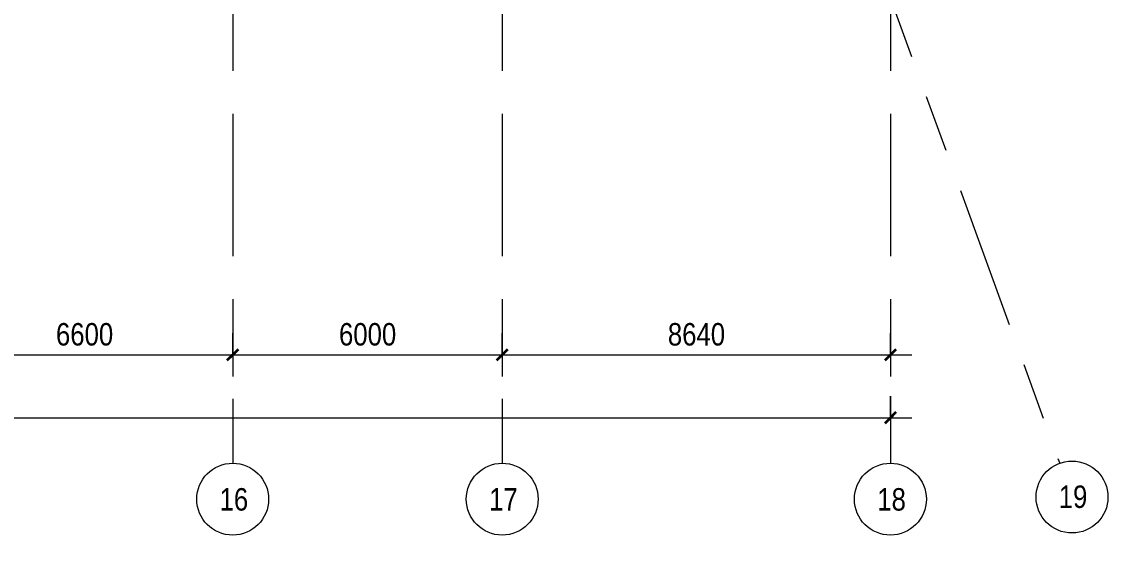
# Model space of a CAD drawing. Header units: millimetres. Extents: x 48966 to 155647, y -43515 to 30475.
# Drawn here: x 130840 to 155240, y -43515 to -31913 of the extents above; entities that cross this region are included whole.
import ezdxf

# ---------------------------------------------------------------- set-up
doc = ezdxf.new("R2010")
doc.units = ezdxf.units.MM
doc.linetypes.add('Осевые', pattern=[6350, 1270, -952.5, 3175, -952.5])
for name, color, linetype, lineweight in [('Оси', 7, 'Continuous', 9), ('Оси-1', 7, 'Continuous', 18), ('Оси-2', 7, 'Осевые', 9), ('Размеры', 7, 'Continuous', 9), ('Размеры-200', 7, 'Continuous', 9)]:
    doc.layers.add(name, color=color, linetype=linetype, lineweight=lineweight)
doc.styles.add('Arial Narrow', font='ARIALN.TTF', dxfattribs={"height": 500})
doc.dimstyles.new('Диагональ_-_2_5_мм_Arial_narrow', dxfattribs={"dimscale": 304.8, "dimtxt": 511.715487, "dimasz": 0.787402, "dimexe": 1.574803, "dimexo": 0.0625, "dimgap": 0.19685, "dimtad": 1, "dimdec": 0, "dimzin": 0, "dimdsep": 46, "dimtxsty": 'Arial Narrow', "dimblk1": 'OBLIQUE', "dimblk2": 'OBLIQUE', "dimsah": 1, "dimcen": 0.09, "dimdle": 1.574803, "dimazin": 0, "dimtfac": 1, "dimtdec": 4, "dimtix": 1, "dimtmove": 0, "dimatfit": 3, "dimfxl": 1.574803, "dimfxlon": 1, "dimtvp": 1, "dimtolj": 1, "dimtzin": 0, "dimarcsym": 2})

# ---------------------------------------------------------------- blocks, each defined once
blk = doc.blocks.new('Ось сетки - По умолчанию 2-349628-План -1-го этажа на отм_ -10_350')
at = {"layer": 'Оси-1'}
blk.add_circle((0, 0), 4, dxfattribs=at)
blk = doc.blocks.new('DIMBLOCK1-План -1-го этажа на отм_ -10_350')
at = {"layer": 'Размеры-200', "lineweight": 35, "transparency": 16777216}
for points in [[(57332, -40724), (57452, -40604), (57212, -40844)], [(150172, -40724), (150292, -40604), (150052, -40844)]]:
    blk.add_hatch(color=256, dxfattribs=at).paths.add_polyline_path(points, flags=0)
at = {"layer": 'Размеры-200', "transparency": 16777216}
for p, q in [((57332, -40244), (57332, -41204)), ((57332, -40724), (57332, -40244)), ((150172, -40244), (150172, -41204)), ((150172, -40724), (150172, -40244)), ((56852, -40724), (150652, -40724))]:
    blk.add_line(p, q, dxfattribs=at)
at = {"layer": 'Размеры-200', "lineweight": 35, "transparency": 16777216}
for p, q in [((57452, -40604), (57212, -40844)), ((57212, -40844), (57332, -40724)), ((57332, -40724), (57452, -40604)), ((150292, -40604), (150052, -40844)), ((150052, -40844), (150172, -40724)), ((150172, -40724), (150292, -40604))]:
    blk.add_line(p, q, dxfattribs=at)
at = {"layer": 'Размеры-200', "color": 0, "transparency": 16777216, "insert": (102960, -40017), "char_height": 500, "width": 1900.66, "attachment_point": 1, "line_spacing_factor": 0.974696, "style": 'Arial Narrow'}
blk.add_mtext('92840', dxfattribs=at)
blk = doc.blocks.new('_Oblique')
at = {"color": 0, "linetype": 'ByBlock', "lineweight": -2}
blk.add_line((-0.5, -0.5), (0.5, 0.5), dxfattribs=at)
blk = doc.blocks.new('DIMBLOCK15-План -1-го этажа на отм_ -10_350')
at = {"layer": 'Размеры-200', "lineweight": 35, "transparency": 16777216}
for points in [[(128932, -39324), (129052, -39204), (128812, -39444)], [(135532, -39324), (135652, -39204), (135412, -39444)]]:
    blk.add_hatch(color=256, dxfattribs=at).paths.add_polyline_path(points, flags=0)
at = {"layer": 'Размеры-200', "transparency": 16777216}
for p, q in [((128932, -38844), (128932, -39804)), ((128932, -39324), (128932, -38844)), ((135532, -38844), (135532, -39804)), ((135532, -39324), (135532, -38844)), ((128932, -39324), (135532, -39324))]:
    blk.add_line(p, q, dxfattribs=at)
at = {"layer": 'Размеры-200', "lineweight": 35, "transparency": 16777216}
for p, q in [((129052, -39204), (128812, -39444)), ((128932, -39324), (129052, -39204)), ((135652, -39204), (135412, -39444)), ((135532, -39324), (135652, -39204)), ((128812, -39444), (128932, -39324)), ((135412, -39444), (135532, -39324))]:
    blk.add_line(p, q, dxfattribs=at)
at = {"layer": 'Размеры-200', "color": 0, "transparency": 16777216, "insert": (131598, -38617), "char_height": 500, "width": 1520.53, "attachment_point": 1, "line_spacing_factor": 0.974696, "style": 'Arial Narrow'}
blk.add_mtext('6600', dxfattribs=at)
blk = doc.blocks.new('DIMBLOCK16-План -1-го этажа на отм_ -10_350')
at = {"layer": 'Размеры-200', "lineweight": 35, "transparency": 16777216}
for points in [[(135532, -39324), (135652, -39204), (135412, -39444)], [(141532, -39324), (141652, -39204), (141412, -39444)]]:
    blk.add_hatch(color=256, dxfattribs=at).paths.add_polyline_path(points, flags=0)
at = {"layer": 'Размеры-200', "transparency": 16777216}
for p, q in [((135532, -38844), (135532, -39804)), ((135532, -39324), (135532, -38844)), ((141532, -38844), (141532, -39804)), ((141532, -39324), (141532, -38844)), ((135532, -39324), (141532, -39324))]:
    blk.add_line(p, q, dxfattribs=at)
at = {"layer": 'Размеры-200', "lineweight": 35, "transparency": 16777216}
for p, q in [((135652, -39204), (135412, -39444)), ((135532, -39324), (135652, -39204)), ((141652, -39204), (141412, -39444)), ((141532, -39324), (141652, -39204)), ((135412, -39444), (135532, -39324)), ((141412, -39444), (141532, -39324))]:
    blk.add_line(p, q, dxfattribs=at)
at = {"layer": 'Размеры-200', "color": 0, "transparency": 16777216, "insert": (137898, -38617), "char_height": 500, "width": 1520.53, "attachment_point": 1, "line_spacing_factor": 0.974696, "style": 'Arial Narrow'}
blk.add_mtext('6000', dxfattribs=at)
blk = doc.blocks.new('DIMBLOCK17-План -1-го этажа на отм_ -10_350')
at = {"layer": 'Размеры-200', "lineweight": 35, "transparency": 16777216}
for points in [[(141532, -39324), (141652, -39204), (141412, -39444)], [(150172, -39324), (150292, -39204), (150052, -39444)]]:
    blk.add_hatch(color=256, dxfattribs=at).paths.add_polyline_path(points, flags=0)
at = {"layer": 'Размеры-200', "transparency": 16777216}
for p, q in [((141532, -38844), (141532, -39804)), ((141532, -39324), (141532, -38844)), ((150172, -38844), (150172, -39804)), ((150172, -39324), (150172, -38844)), ((141532, -39324), (150652, -39324))]:
    blk.add_line(p, q, dxfattribs=at)
at = {"layer": 'Размеры-200', "lineweight": 35, "transparency": 16777216}
for p, q in [((141652, -39204), (141412, -39444)), ((141532, -39324), (141652, -39204)), ((150292, -39204), (150052, -39444)), ((150172, -39324), (150292, -39204)), ((141412, -39444), (141532, -39324)), ((150052, -39444), (150172, -39324))]:
    blk.add_line(p, q, dxfattribs=at)
at = {"layer": 'Размеры-200', "color": 0, "transparency": 16777216, "insert": (145218, -38617), "char_height": 500, "width": 1520.53, "attachment_point": 1, "line_spacing_factor": 0.974696, "style": 'Arial Narrow'}
blk.add_mtext('8640', dxfattribs=at)

msp = doc.modelspace()

# ---------------------------------------------------------------- linework, layer by layer
at = {"layer": 'Оси-2'}
for p, q in [((129251.3, 26095.3), (153940.5, -41737.8)), ((135531.6, 25417.1), (135531.6, -41737.8)), ((141531.6, 25417.1), (141531.6, -41737.8)), ((150171.6, 25417.1), (150171.6, -41737.8))]:
    msp.add_line(p, q, dxfattribs=at)

# ---------------------------------------------------------------- block references
at = {"layer": 'Оси-1', "xscale": 199.9999999999999, "yscale": 199.9999999999999, "zscale": 199.9999999999999}
for p, rotation in [((154214.1, -42489.6), 199.9999999999993), ((135531.6, -42537.8), 180), ((141531.6, -42537.8), 180), ((150171.6, -42537.8), 180)]:
    msp.add_blockref('Ось сетки - По умолчанию 2-349628-План -1-го этажа на отм_ -10_350', p, dxfattribs=dict(at, rotation=rotation))

# ---------------------------------------------------------------- texts
at = {"layer": 'Оси', "char_height": 500, "width": 769.62, "attachment_point": 1, "style": 'Arial Narrow'}
for s, insert in [('16', (135239.4, -42291.7)), ('17', (141239.4, -42291.7)), ('18', (149879.4, -42291.7)), ('19', (153918.7, -42232.8))]:
    msp.add_mtext(s, dxfattribs=dict(at, insert=insert))

# ---------------------------------------------------------------- dimensions: what is measured, and where the dimension line sits
at = {"layer": 'Размеры'}
for base, p1, p2, override, picture, middle in [((135531.6, -39323.6), (128931.6, -38843.6), (135531.6, -38843.6), {"dimpost": '<>', "dimfxl": 6600}, 'DIMBLOCK15-План -1-го этажа на отм_ -10_350', (132231.6, -39008.3)), ((141531.6, -39323.6), (135531.6, -38843.6), (141531.6, -38843.6), {"dimpost": '<>', "dimfxl": 6000}, 'DIMBLOCK16-План -1-го этажа на отм_ -10_350', (138531.6, -39008.3)), ((150171.6, -39323.6), (141531.6, -38843.6), (150171.6, -38843.6), {"dimpost": '<>', "dimfxl": 8640}, 'DIMBLOCK17-План -1-го этажа на отм_ -10_350', (145851.6, -39008.3)), ((150171.6, -40723.6), (57331.6, -40243.6), (150171.6, -40243.6), {"dimpost": '<>', "dimfxl": 92840}, 'DIMBLOCK1-План -1-го этажа на отм_ -10_350', (103751.6, -40408.3))]:
    dim = msp.add_linear_dim(base=base, p1=p1, p2=p2, dimstyle='Диагональ_-_2_5_мм_Arial_narrow', override=override, dxfattribs=at)
    dim.commit()
    dim.dimension.update_dxf_attribs({"geometry": picture, "text_midpoint": middle})

doc.saveas('drawing.dxf')
